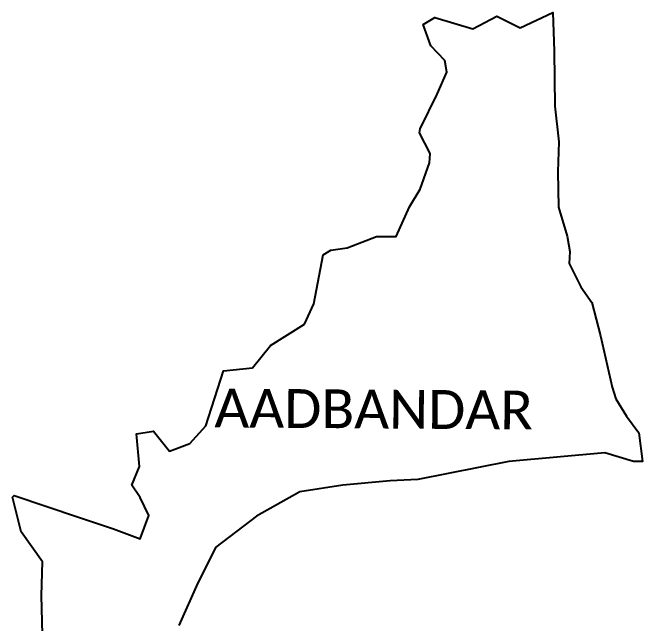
# Model space of a CAD drawing. Header units: metres. Extents: x 331611 to 336105, y 1791338 to 1797022.
# Drawn here: x 333173 to 336105, y 1794180 to 1797022 of the extents above; entities that cross this region are included whole.
import ezdxf

# ---------------------------------------------------------------- set-up
doc = ezdxf.new("R2010")
doc.units = ezdxf.units.M
doc.layers.add('village', color=3, linetype='Continuous')
doc.layers.add('VILLAGE NAME', color=250, linetype='Continuous')

msp = doc.modelspace()

# ---------------------------------------------------------------- linework, layer by layer
at = {"layer": 'village', "color": 3, "true_color": 0x00ff00}
msp.add_polyline3d([(333312.6, 1794128.3, 0), (333306.6, 1794309.8, 0), (333312.3, 1794466.5, 0), (333212.8, 1794605.6, 0), (333172.7, 1794766.7, 0), (333180.7, 1794775.3, 0), (333479, 1794673.6, 0), (333642, 1794620.7, 0), (333766.4, 1794573.5, 0), (333806.7, 1794682.2, 0), (333767.2, 1794765.3, 0), (333727.6, 1794823.9, 0), (333762.9, 1794910.1, 0), (333750.2, 1795061.5, 0), (333829.2, 1795074.7, 0), (333902.6, 1794982.1, 0), (333997.3, 1795017.5, 0), (334072.5, 1795099.5, 0), (334155, 1795355.1, 0), (334290.2, 1795369.2, 0), (334372.9, 1795472.6, 0), (334532.4, 1795572.7, 0), (334575.9, 1795666.5, 0), (334618, 1795895, 0), (334654.4, 1795917, 0), (334730.7, 1795927.8, 0), (334866.9, 1795980.6, 0), (334958.1, 1795979.6, 0), (335021, 1796118.5, 0), (335069.9, 1796200.5, 0), (335114.1, 1796322.2, 0), (335117, 1796365.6, 0), (335067, 1796461.7, 0), (335069.6, 1796480.5, 0), (335149.5, 1796642.9, 0), (335194.6, 1796745.1, 0), (335185.6, 1796799.1, 0), (335120.2, 1796866.8, 0), (335083.8, 1796966.9, 0), (335139.1, 1796998.7, 0), (335316, 1796945.7, 0), (335427.4, 1797005.6, 0), (335536.6, 1796951.3, 0), (335688.2, 1797021.7, 0), (335694.8, 1796842.6, 0), (335697.5, 1796586.3, 0), (335716.3, 1796420, 0), (335711.1, 1796280.4, 0), (335714.7, 1796115.9, 0), (335754.1, 1795982, 0), (335766.7, 1795910.7, 0), (335764.5, 1795854.8, 0), (335818.2, 1795746.2, 0), (335869.3, 1795673.5, 0), (335910.6, 1795517.8, 0), (335964.2, 1795279.1, 0), (335981.2, 1795225.4, 0), (336030.8, 1795144.1, 0), (336088.7, 1795065.9, 0), (336105.1, 1794933.5, 0), (336064.2, 1794932.5, 0), (335930.2, 1794973.1, 0), (335483.9, 1794932.8, 0), (335058.9, 1794850.2, 0), (334930.7, 1794844, 0), (334709.6, 1794823, 0), (334509.3, 1794792.5, 0), (334307.6, 1794678.7, 0), (334118.9, 1794535, 0), (334035.2, 1794369.5, 0), (333947.1, 1794169.9, 0)], dxfattribs=at)

# ---------------------------------------------------------------- texts
at = {"layer": 'VILLAGE NAME', "insert": (334113, 1795272.5), "char_height": 180.345, "attachment_point": 1, "rotation": 359.6139}
msp.add_mtext_dynamic_manual_height_columns('{\\fCalibri|b0|i0|c0|p34;AADBANDAR}', width=1779.605, gutter_width=901.7, heights=[0], dxfattribs=at)

doc.saveas('drawing.dxf')
